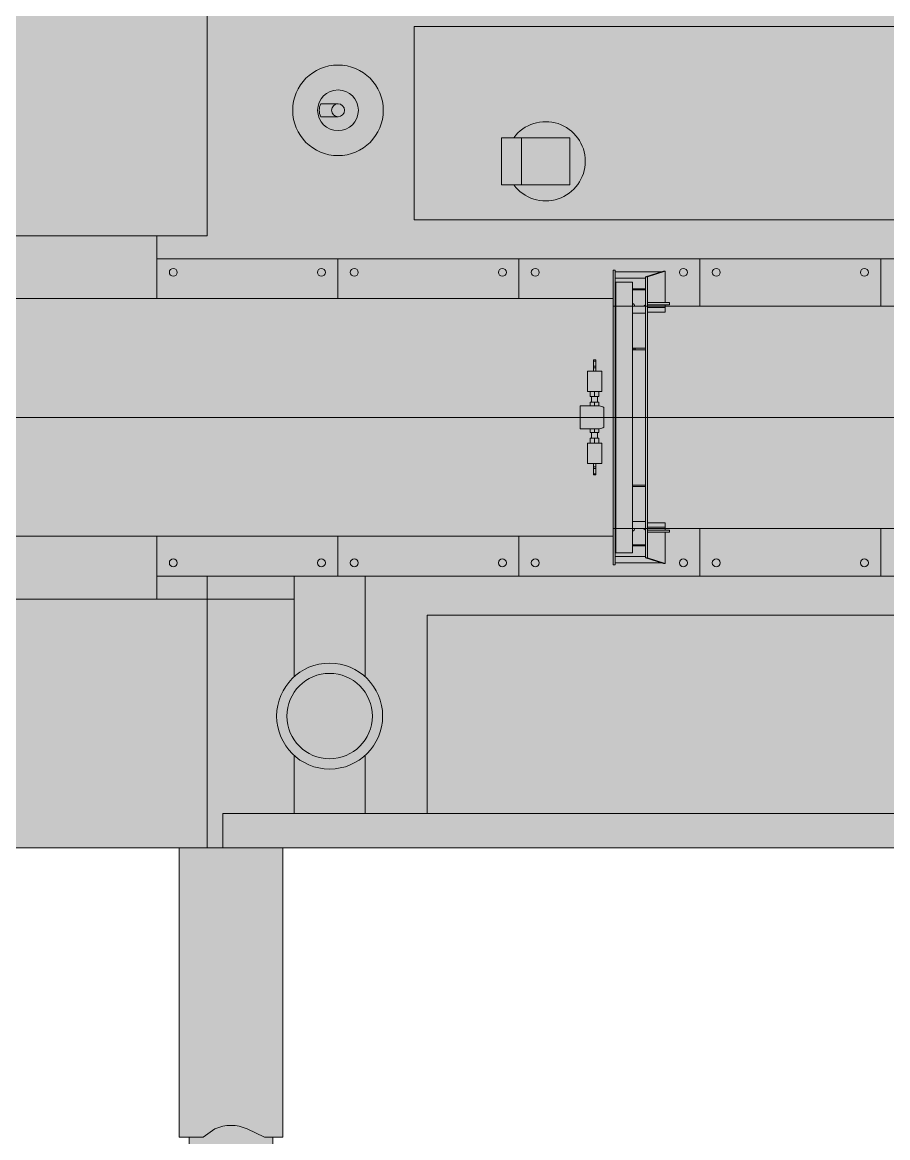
# Model space of a CAD drawing. Header units: millimetres. Extents: x -5368 to 16281, y -22441 to 15493.
# Drawn here: x 4490 to 7495, y -20502 to -16628 of the extents above; entities that cross this region are included whole.
import ezdxf

# ---------------------------------------------------------------- set-up
doc = ezdxf.new("R2010")
doc.units = ezdxf.units.MM
doc.set_wipeout_variables(frame=1)
doc.header["$PDMODE"] = 34
doc.header["$PDSIZE"] = 5
doc.layers.add('Техника. Кран GROVE GMK 5220', color=250, linetype='Continuous', lineweight=20)
doc.layers.add('Техника. Кран GROVE GMK 5220 Штрих', color=7, linetype='Continuous', true_color=0xe8e8e8)

# ---------------------------------------------------------------- blocks, each defined once
blk = doc.blocks.new('GMK 5220-20221114.214321')
at = {"color": 0, "linetype": 'ByBlock', "lineweight": -2, "ltscale": 15, "transparency": 16777216}
blk.add_wipeout([(145.00000000000023, 18.875739644970963), (50.62130177514791, 113.25443786982305), (-50.62130177514814, 113.25443786982305), (-145, 18.875739644970963), (-145, -2749.4416175008846), (145.00000000000023, -2749.4416175008846)], dxfattribs=at)
at = {"layer": 'Техника. Кран GROVE GMK 5220 Штрих', "ltscale": 15, "true_color": 0xadadad, "transparency": 16777216}
h = blk.add_hatch(color=253, dxfattribs=at)
h.dxf.hatch_style = 1
h.paths.add_polyline_path([(145, -2749.441617500884), (145, 18.87573964497042), (50.62130177514793, 113.2544378698225), (-50.62130177514793, 113.2544378698225), (-145, 18.87573964497042), (-145, -2749.441617500884)])
at = {"color": 0, "linetype": 'ByBlock', "lineweight": -2, "ltscale": 15, "transparency": 16777216}
blk.add_lwpolyline([(145, -2749.441617500884), (145, 18.87573964497042), (50.62130177514793, 113.2544378698225), (-50.62130177514793, 113.2544378698225), (-145, 18.87573964497042), (-145, -2749.441617500884)], close=True, dxfattribs=at)
blk = doc.blocks.new('GMK 5220-20221114.220117')
at = {"color": 0, "linetype": 'ByBlock', "lineweight": -2, "transparency": 16777216}
blk.add_wipeout([(-7990.274600000003, 1375.684500000003), (-7990.274600000003, 1370.0000000000018), (-9050.274299999988, 1370.0000000000018), (-9266.055399999983, 1362.4213000000036), (-9266.055399999983, 1362.4213000000036), (-9279.333880071095, 1358.494114727484), (-9290.312367144594, 1350.055297349396), (-9297.52251962198, 1338.2335158247479), (-9300, 1324.609900000003), (-9300, -1324.5767360674508), (-9300, -1324.5767360674508), (-9297.531615311513, -1338.2104565807522), (-9290.323692488211, -1350.0433390097487), (-9279.341420759916, -1358.4908810008274), (-9266.055399999983, -1362.421899999992), (-9266.055399999983, -1362.421899999994), (-9190.275064885936, -1369.9999027461236), (-9050.27409999998, -1369.9997000000012), (-7990.274299999989, -1369.9997000000012), (-7954.431099999986, -1369.9997000000012), (-7954.431099999986, -1374.315499999997), (-7700.27429999999, -1374.315499999997), (-7579.589799999986, -1495), (4010.000000000002, -1495), (4010.000000000002, 1495), (-7578.587499999992, 1495), (-7697.902999999991, 1375.684500000003)], dxfattribs=at)
at = {"layer": 'Техника. Кран GROVE GMK 5220 Штрих', "ltscale": 15, "true_color": 0xadadad, "transparency": 16777216}
h = blk.add_hatch(color=253, dxfattribs=at)
h.dxf.hatch_style = 1
edge = h.paths.add_edge_path()
edge.add_line((-7697.902999999991, 1375.684500000003), (-7990.274600000004, 1375.684500000003))
edge.add_line((-7990.274600000004, 1375.684500000003), (-7990.274600000004, 1370))
edge.add_line((-7990.274600000004, 1370), (-9050.27429999999, 1370))
edge.add_line((-9050.27429999999, 1370), (-9266.055399999983, 1362.421300000002))
edge.add_arc((-9262.137307135039, 1324.761572652587), 37.86299665345996, 95.93964551695852, 180.2295176523345)
edge.add_line((-9300, 1324.609900000003), (-9300, -1324.576736067451))
edge.add_arc((-9262.137286367146, -1324.762003647508), 37.8631669002969, 179.7196459344161, 264.0603496896938)
edge.add_line((-9266.055399999983, -1362.421899999994), (-9190.275064885936, -1369.999902746124))
edge.add_line((-9190.275064885936, -1369.999902746124), (-9050.27409999998, -1369.9997))
edge.add_line((-9050.27409999998, -1369.9997), (-7990.27429999999, -1369.9997))
edge.add_line((-7990.27429999999, -1369.9997), (-7954.431099999987, -1369.9997))
edge.add_line((-7954.431099999987, -1369.9997), (-7954.431099999987, -1374.315499999997))
edge.add_line((-7954.431099999987, -1374.315499999997), (-7700.27429999999, -1374.315499999997))
edge.add_line((-7700.27429999999, -1374.315499999997), (-7579.589799999987, -1495))
edge.add_line((-7579.589799999987, -1495), (4010, -1495))
edge.add_line((4010, -1495), (4010, 1495))
edge.add_line((4010, 1495), (-7578.587499999994, 1495))
edge.add_line((-7578.587499999994, 1495), (-7697.902999999991, 1375.684500000003))
h.paths.add_polyline_path([(-5186.091699999992, 1495), (-7578.587499999994, 1495), (-7697.902999999991, 1375.684500000003), (-5186.09169999999, 1375.684500000003)], flags=16)
h.paths.add_polyline_path([(-5186.09169999999, -1495), (-7579.589799999987, -1495), (-7700.27429999999, -1374.315499999997), (-5186.09169999999, -1374.315499999997)], flags=17)
edge = h.paths.add_edge_path(flags=17)
edge.add_line((-7954.431099999987, -1369.9997), (-7954.431099999987, -1361.999899999995))
edge.add_line((-7954.431099999987, -1361.999899999995), (-7857.141999999993, -1361.999899999995))
edge.add_line((-7857.141999999993, -1361.999899999995), (-7734.489974216209, -1349.724318219334))
edge.add_arc((-7738.274001041295, -1311.913494103718), 37.99970104244343, 275.7150106783071, 360.0004434482786)
edge.add_line((-7700.27429999999, -1311.913199999995), (-7700.273816000961, 1312.389472202889))
edge.add_arc((-7738.274099999978, 1312.389200000012), 38.0002839999915, 0.0004104199853870557, 82.98398799912731)
edge.add_line((-7733.632490037358, 1350.104939964051), (-7895.274600000004, 1370))
edge.add_line((-7895.274600000004, 1370), (-9050.27429999999, 1370))
edge.add_line((-9050.27429999999, 1370), (-9266.055399999983, 1362.421300000002))
edge.add_arc((-9262.137307135039, 1324.761572652587), 37.86299665345996, 95.93964551695852, 180.2295176523345)
edge.add_line((-9300, 1324.609900000003), (-9300, -1324.576736067451))
edge.add_arc((-9262.137286367146, -1324.762003647508), 37.8631669002969, 179.7196459344161, 264.0603496896938)
edge.add_line((-9266.055399999983, -1362.421899999994), (-9190.275064885936, -1369.999902746124))
edge.add_line((-9190.275064885936, -1369.999902746124), (-9050.27409999998, -1369.9997))
edge.add_line((-9050.27409999998, -1369.9997), (-7990.27429999999, -1369.9997))
edge.add_line((-7990.27429999999, -1369.9997), (-7954.431099999987, -1369.9997))
at = {"layer": 'Техника. Кран GROVE GMK 5220 Штрих', "ltscale": 15, "transparency": 16777216}
h = blk.add_hatch(color=256, dxfattribs=at)
h.dxf.hatch_style = 1
h.paths.add_polyline_path([(-5186.091699999992, 1495), (-7578.587499999994, 1495), (-7697.902999999991, 1375.684500000003), (-5186.09169999999, 1375.684500000003)])
h.paths.add_polyline_path([(-5186.09169999999, -1495), (-7579.589799999987, -1495), (-7700.27429999999, -1374.315499999997), (-5186.09169999999, -1374.315499999997)])
at = {"color": 0, "linetype": 'ByBlock', "lineweight": -2, "ltscale": 15, "transparency": 16777216}
for p, q in [((-5131.996912644943, 551.729346879576), (-5131.996912644943, 1495)), ((-5680.514929478319, 1375.684500000003), (-5680.514929478319, 1173.901557250436)), ((-5433.830747407075, 1375.684500000003), (-5433.830747407075, 1173.901557250436)), ((-5680.514929478319, 900.7100750957543), (-5680.514929478319, 551.0448076095709)), ((-5433.830747407075, 900.7100750957543), (-5433.830747407075, 551.0448076095709)), ((-1610.980261799821, 631.4345950014758), (-5433.830747407075, 631.4345950014758)), ((-4957.31512286482, 631.4345950014758), (-4957.31512286482, -630.0655950014698)), ((-6842.636990988627, -550.36034687957), (-6842.636990988627, 551.729346879576)), ((-6214.196368280682, -550.36034687957), (-6214.196368280682, 551.729346879576)), ((-5585.755745572766, -550.36034687957), (-5585.755745572766, 551.729346879576)), ((-7471.077613696572, 0.6845000000030268), (-4957.31512286482, 0.6845000000030268)), ((-1610.980261799821, -630.0655950014698), (-5131.996912644943, -630.0655950014698)), ((-5131.996912644943, -630.0655950014698), (-5131.996912644972, -1495)), ((-5586.27268974515, -1043.859777891856), (-5526.691552859062, -1043.859777891856)), ((-5586.27268974515, -1089.08479446674), (-5526.691552859062, -1089.08479446674))]:
    blk.add_line(p, q, dxfattribs=at)
blk.add_lwpolyline([(-7697.902999999991, 1375.684500000003), (-7990.274600000004, 1375.684500000003), (-7990.274600000004, 1370), (-9050.27429999999, 1370), (-9266.055399999983, 1362.421300000002, 0.3853159176651961), (-9300, 1324.609900000003), (-9300, -1324.576736067451, 0.3855706637299563), (-9266.055399999983, -1362.421899999994), (-9190.275064885936, -1369.999902746124), (-9050.27409999998, -1369.9997), (-7990.27429999999, -1369.9997), (-7954.431099999987, -1369.9997), (-7954.431099999987, -1374.315499999997), (-7700.27429999999, -1374.315499999997), (-7579.589799999987, -1495), (4010, -1495), (4010, 1495), (-7578.587499999994, 1495)], format="xyb", close=True, dxfattribs=at)
for points in [[(-5186.091699999992, 1495), (-7578.587499999994, 1495), (-7697.902999999991, 1375.684500000003), (-5186.09169999999, 1375.684500000003)], [(-7624.127849061333, 1375.684500000003), (-5895.616419052531, 1375.684500000003), (-5895.616419052531, 686.5603358102962), (-7624.127849061333, 686.5603358102962)], [(-7471.077613696572, 551.729346879576), (-7700.27429999999, 551.729346879576), (-7700.27429999999, -550.36034687957), (-7471.077613696572, -550.36034687957)], [(-7471.077613696572, 551.729346879576), (-4957.31512286482, 551.729346879576), (-4957.31512286482, -550.36034687957), (-7471.077613696572, -550.36034687957)], [(-7624.127849061333, -1357.901269266069), (-5850.472430372261, -1357.901269266069), (-5850.472430372261, -686.5604143502933), (-7624.127849061333, -686.5604143502933)], [(-6391.243998519465, -807.5724371837205), (-6223.572680914105, -807.5724371837205), (-6223.572680914105, -971.2945838825981), (-6391.243998519465, -971.2945838825981)], [(-6223.572680914105, -807.5724371837205), (-6154.160424448317, -807.5724371837205), (-6154.160424448317, -971.2945838825981), (-6223.572680914105, -971.2945838825981)]]:
    blk.add_lwpolyline(points, close=True, dxfattribs=at)
blk.add_lwpolyline([(-5526.691552859062, -1043.859777891856, -0.2422941524628674), (-5526.691552859062, -1089.08479446674)], format="xyb", dxfattribs=at)
for centre, radius in [((-5557.172838442697, 1037.305816173095), 184.042570894635), ((-5557.172838442697, 1037.305816173095), 148.3061731752387), ((-7414.098744645569, 505.0968583135182), 13.68762560210598), ((-6899.61586003963, 505.0968583135182), 13.68762560210598), ((-6785.658121937653, 505.0968583135182), 13.68762560210598), ((-6271.175237331685, 505.0968583135182), 13.68762560210598), ((-6157.217499229708, 505.0968583135182), 13.68762560210598), ((-5642.73461462374, 505.0968583135182), 13.68762560210598), ((-5528.776876521762, 505.0968583135182), 13.68762560210598), ((-5014.293991915794, 505.0968583135182), 13.68762560210598), ((-7414.098744645569, 47.31698856605362), 13.68762560210598), ((-6899.61586003963, 47.31698856605362), 13.68762560210598), ((-6785.658121937653, 47.31698856605362), 13.68762560210598), ((-6271.175237331685, 47.31698856605362), 13.68762560210598), ((-6157.217499229708, 47.31698856605362), 13.68762560210598), ((-5642.73461462374, 47.31698856605362), 13.68762560210598), ((-5528.776876521762, 47.31698856605362), 13.68762560210598), ((-5014.293991915794, 47.31698856605362), 13.68762560210598), ((-7414.098744645569, -45.94798856604757), 13.68762560210598), ((-6899.61586003963, -45.94798856604757), 13.68762560210598), ((-6785.658121937653, -45.94798856604757), 13.68762560210598), ((-6271.175237331685, -45.94798856604757), 13.68762560210598), ((-6157.217499229708, -45.94798856604757), 13.68762560210598), ((-5642.73461462374, -45.94798856604757), 13.68762560210598), ((-5528.776876521762, -45.94798856604757), 13.68762560210598), ((-5014.293991915794, -45.94798856604757), 13.68762560210598), ((-7414.098744645569, -503.7278583135121), 13.68762560210598), ((-6899.61586003963, -503.7278583135121), 13.68762560210598), ((-6785.658121937653, -503.7278583135121), 13.68762560210598), ((-6271.175237331685, -503.7278583135121), 13.68762560210598), ((-6157.217499229708, -503.7278583135121), 13.68762560210598), ((-5642.73461462374, -503.7278583135121), 13.68762560210598), ((-5528.776876521762, -503.7278583135121), 13.68762560210598), ((-5014.293991915794, -503.7278583135121), 13.68762560210598), ((-5586.27268974515, -1066.472286179298), 157.3487065602749), ((-5586.27268974515, -1066.472286179298), 70.64594820553611), ((-5586.27268974515, -1066.472286179298), 22.61250828743869)]:
    blk.add_circle(centre, radius, dxfattribs=at)
blk.add_arc((-6307.408339716785, -889.4335105331775), 137.6263739365636, 36.49884514014018, 323.5011548598598, dxfattribs=at)
blk.add_point((-5370.809845572745, 0.6845000000030268), dxfattribs=at)
blk.add_point((-5370.809845572745, 0.6845000000030268), dxfattribs=at)
blk = doc.blocks.new('GMK 5220-20250406.195247')
at = {"layer": 'Техника. Кран GROVE GMK 5220 Штрих', "ltscale": 15, "transparency": 16777216}
h = blk.add_hatch(color=256, dxfattribs=at)
h.dxf.hatch_style = 1
edge = h.paths.add_edge_path()
edge.add_line((41.01749999999811, 0), (41.01749999999811, 40))
edge.add_line((41.01749999999811, 40), (6.673099999996339, 40))
edge.add_line((6.673099999996339, 40), (6.673099999996339, 53.00341900000058))
edge.add_line((6.673099999996339, 53.00341900000058), (1.657999999999561, 53.00341900000058))
edge.add_line((1.657999999999561, 53.00341900000058), (1.657999999999447, 72))
edge.add_line((1.657999999999447, 72), (6.673099999996225, 72))
edge.add_line((6.673099999996225, 72), (6.673099999996339, 90))
edge.add_line((6.673099999996339, 90), (16.65799999999945, 90))
edge.add_line((16.65799999999945, 90), (16.65799999999945, 160))
edge.add_line((16.65799999999945, 160), (-4.392300000003274, 160))
edge.add_line((-4.392300000003274, 160), (-4.392300000003161, 200))
edge.add_line((-4.392300000003161, 200), (-12.48259999999937, 200))
edge.add_line((-12.48259999999937, 200), (-12.48259999999937, 160))
edge.add_line((-12.48259999999937, 160), (-33.34200000000055, 160))
edge.add_line((-33.34200000000055, 160), (-33.34200000000055, 90))
edge.add_line((-33.34200000000055, 90), (-23.32679999999891, 90))
edge.add_line((-23.32679999999891, 90), (-23.32679999999891, 71.99999761773714))
edge.add_line((-23.32679999999891, 71.99999761773714), (-18.34200000000055, 71.99896499999886))
edge.add_line((-18.34200000000055, 71.99896499999886), (-18.34200000000055, 53.00341900000058))
edge.add_line((-18.34200000000055, 53.00341900000058), (-23.35720000000219, 53.00341900000058))
edge.add_line((-23.35720000000219, 53.00341900000058), (-23.35720000000219, 40))
edge.add_line((-23.35720000000219, 40), (-25.98244714561952, 40))
edge.add_line((-25.98244714561952, 40), (-37.63265707850655, 36.11660099938185))
edge.add_arc((-36.06725313487126, 31.42038395595752), 4.950246865126846, 108.4349297444592, 180.0000000000005)
edge.add_line((-41.01749999999811, 31.42038395595748), (-41.01749999999811, 0))
edge.add_line((-41.01749999999811, 0), (-41.01749999999811, -31.42038395595748))
edge.add_arc((-36.06725313487126, -31.42038395595752), 4.95024686512685, 179.9999999999995, 251.5650702555408)
edge.add_line((-37.63265707850655, -36.11660099938185), (-25.98244714561952, -40))
edge.add_line((-25.98244714561952, -40), (-23.35720000000219, -40))
edge.add_line((-23.35720000000219, -40), (-23.35720000000219, -53.00341900000058))
edge.add_line((-23.35720000000219, -53.00341900000058), (-18.34200000000055, -53.00341900000058))
edge.add_line((-18.34200000000055, -53.00341900000058), (-18.34200000000055, -71.99896499999886))
edge.add_line((-18.34200000000055, -71.99896499999886), (-23.32679999999891, -71.99999761773714))
edge.add_line((-23.32679999999891, -71.99999761773714), (-23.32679999999891, -90))
edge.add_line((-23.32679999999891, -90), (-33.34200000000055, -90))
edge.add_line((-33.34200000000055, -90), (-33.34200000000055, -160))
edge.add_line((-33.34200000000055, -160), (-12.48259999999937, -160))
edge.add_line((-12.48259999999937, -160), (-12.48259999999937, -200))
edge.add_line((-12.48259999999937, -200), (-4.392300000003161, -200))
edge.add_line((-4.392300000003161, -200), (-4.392300000003274, -160))
edge.add_line((-4.392300000003274, -160), (16.65799999999945, -160))
edge.add_line((16.65799999999945, -160), (16.65799999999945, -90))
edge.add_line((16.65799999999945, -90), (6.673099999996339, -90))
edge.add_line((6.673099999996339, -90), (6.673099999996225, -72))
edge.add_line((6.673099999996225, -72), (1.657999999999447, -72))
edge.add_line((1.657999999999447, -72), (1.657999999999561, -53.00341900000058))
edge.add_line((1.657999999999561, -53.00341900000058), (6.673099999996339, -53.00341900000058))
edge.add_line((6.673099999996339, -53.00341900000058), (6.673099999996339, -40))
edge.add_line((6.673099999996339, -40), (41.01749999999811, -40))
edge.add_line((41.01749999999811, -40), (41.01749999999811, 0))
at = {"color": 0, "linetype": 'ByBlock', "lineweight": -2, "ltscale": 15, "transparency": 16777216}
for p, q in [((-12.43920000000435, 195.6230999999971), (-4.439200000004348, 195.6230999999971)), ((-12.39800000000469, 177.5452000000005), (-4.39810000000216, 177.5452000000005)), ((-4.392300000003161, 171.9220999999961), (-12.39219999999841, 171.9220999999961)), ((-8.31160000000466, 90.00000000000001), (-8.311600000004432, 72)), ((-8.311600000004546, 40), (-8.311600000004546, 53.00341900000058)), ((-8.311600000004546, -40), (-8.311600000004546, -53.00341900000058)), ((-8.31160000000466, -90.00000000000001), (-8.311600000004432, -72)), ((-12.39800000000469, -177.5452000000005), (-4.39810000000216, -177.5452000000005)), ((-4.392300000003161, -171.9220999999961), (-12.39219999999841, -171.9220999999961)), ((-12.43920000000435, -195.6230999999971), (-4.439200000004348, -195.6230999999971))]:
    blk.add_line(p, q, dxfattribs=at)
blk.add_lwpolyline([(41.01749999999811, 0), (41.01749999999811, 40), (6.673099999996339, 40), (6.673099999996339, 53.00341900000058), (1.657999999999561, 53.00341900000058), (1.657999999999447, 72), (6.673099999996225, 72), (6.673099999996339, 90), (16.65799999999945, 90), (16.65799999999945, 160), (-4.392300000003274, 160), (-4.392300000003161, 200), (-12.48259999999937, 200), (-12.48259999999937, 160), (-33.34200000000055, 160), (-33.34200000000055, 90), (-23.32679999999891, 90), (-23.32679999999891, 71.99999761773714), (-18.34200000000055, 71.99896499999886), (-18.34200000000055, 53.00341900000058), (-23.35720000000219, 53.00341900000058), (-23.35720000000219, 40), (-25.98244714561952, 40), (-37.63265707850655, 36.11660099938185, 0.3228228979760067), (-41.01749999999811, 31.42038395595748), (-41.01749999999811, 0), (-41.01749999999811, -31.42038395595748, 0.3228228979760067), (-37.63265707850655, -36.11660099938185), (-25.98244714561952, -40), (-23.35720000000219, -40), (-23.35720000000219, -53.00341900000058), (-18.34200000000055, -53.00341900000058), (-18.34200000000055, -71.99896499999886), (-23.32679999999891, -71.99999761773714), (-23.32679999999891, -90), (-33.34200000000055, -90), (-33.34200000000055, -160), (-12.48259999999937, -160), (-12.48259999999937, -200), (-4.392300000003161, -200), (-4.392300000003274, -160), (16.65799999999945, -160), (16.65799999999945, -90), (6.673099999996339, -90), (6.673099999996225, -72), (1.657999999999447, -72), (1.657999999999561, -53.00341900000058), (6.673099999996339, -53.00341900000058), (6.673099999996339, -40), (41.01749999999811, -40)], format="xyb", close=True, dxfattribs=at)
at = {"color": 0, "linetype": 'ByBlock', "lineweight": -2, "transparency": 16777216}
for points in [[(-12.48259999999937, 160), (-4.392300000003274, 160)], [(-23.32679999999891, 90), (6.673099999996339, 90)], [(6.673099999996339, 40), (-23.35720000000219, 40)], [(-18.34200000000055, 71.99896499999886), (1.657999999999447, 72)], [(-18.34200000000055, 53.00341900000058), (1.657999999999561, 53.00341900000058)], [(6.673099999996339, -40), (-23.35720000000219, -40)], [(-18.34200000000055, -53.00341900000058), (1.657999999999561, -53.00341900000058)], [(-18.34200000000055, -71.99896499999886), (1.657999999999447, -72)], [(-23.32679999999891, -90), (6.673099999996339, -90)], [(-12.48259999999937, -160), (-4.392300000003274, -160)]]:
    blk.add_lwpolyline(points, dxfattribs=at)
blk = doc.blocks.new('GMK 5220-20230312.202802')
at = {"layer": 'Техника. Кран GROVE GMK 5220 Штрих', "ltscale": 15, "transparency": 16777216}
h = blk.add_hatch(color=256, dxfattribs=at)
h.dxf.hatch_style = 1
h.paths.add_polyline_path([(0, -511.5), (0, 511.5), (-7, 511.5), (-7, 505.5), (-167.4620589828555, 505.5), (-174.4735000000001, 507.7155099999945), (-180.9763999999996, 507.7155099999945), (-180.9763999999996, 398.5), (-195.803899999999, 398.5), (-195.803899999999, 391.5), (-180.9763999999996, 391.5), (-180.9763999999996, 366), (-119.7448999999979, 366), (-119.7448999999979, -366), (-180.9763999999996, -366), (-180.9763999999996, -391.5), (-195.803899999999, -391.5), (-195.803899999999, -398.5), (-180.9763999999996, -398.5), (-180.9763999999996, -507.7155100000018), (-174.4735000000001, -507.7155100000018), (-167.4620589828555, -505.5), (-7, -505.5), (-7, -511.5)])
h.paths.add_polyline_path([(-66.99989999999525, 470.000039999999), (-66.99989999999525, -469.999960000001), (-9.09939999999915, -469.999960000001), (-9.09939999999915, 470.000039999999)], flags=16)
h = blk.add_hatch(color=256, dxfattribs=at)
h.dxf.hatch_style = 1
h.set_gradient(color1=(173, 173, 173), tint=1, name='CYLINDER')
h.paths.add_polyline_path([(-66.99989999999525, 470.000039999999), (-66.99989999999525, 3.999999898951501e-05), (-9.09939999999915, 3.999999898951501e-05), (-9.09939999999915, 470.000039999999)])
h = blk.add_hatch(color=256, dxfattribs=at)
h.dxf.hatch_style = 1
h.set_gradient(color1=(173, 173, 173), tint=1, name='CYLINDER')
h.paths.add_polyline_path([(-66.99989999999525, 3.999999898951501e-05), (-66.99989999999525, -469.999960000001), (-9.09939999999915, -469.999960000001), (-9.09939999999915, 3.999999898951501e-05)])
at = {"color": 0, "linetype": 'ByBlock', "lineweight": -2, "ltscale": 15, "transparency": 16777216}
for p, q in [((-180.9763999999996, 398.5), (-180.9763999999996, 507.7155099999945)), ((-180.9763999999996, 507.7155099999945), (-119.7448999999979, 488.2101999999941)), ((-174.4735000000001, 507.7155099999945), (-180.9763999999996, 507.7155099999945)), ((-174.4735000000001, 507.7155099999945), (-112.7448999999979, 488.2101999999941)), ((-167.5566999999937, 505.5), (-7, 505.5)), ((-7, 511.5), (-7, -511.5)), ((0, 511.5), (-7, 511.5)), ((0, -511.5), (0, 511.5)), ((-112.7448999999979, 488.2101999999941), (-119.7448999999979, 488.2101999999941)), ((-119.7448999999979, -488.2102000000014), (-119.7448999999979, 488.2101999999941)), ((-112.7448999999979, -488.2102000000014), (-112.7448999999979, 488.2101999999941)), ((-112.7448999999979, 483.5), (-7, 483.5)), ((-67.07009999999718, 445.9992999999959), (-112.7589999999982, 445.9992999999959)), ((-112.7556999999942, 442.4637699999948), (-67.07009999999718, 442.4637699999948)), ((-6.947399999997288, 444.000039999999), (-6.973699999995006, 444.000039999999)), ((-195.803899999999, 398.5), (-195.803899999999, 391.5)), ((-119.7448999999979, 398.5), (-195.803899999999, 398.5)), ((-119.7448999999979, 391.5), (-195.803899999999, 391.5)), ((-180.9763999999996, 366), (-180.9763999999996, 391.5)), ((-112.7448999999979, 391.240549999995), (-105.1956999999966, 385.8958499999935)), ((-180.9763999999996, 381.5005599999931), (-119.7448999999979, 381.5005599999931)), ((-112.7448999999979, 361.5), (-67.07009999999718, 361.5)), ((-75.19479999999749, 385.8952299999946), (-105.1947, 385.8952299999946)), ((-76.89170000000013, 240), (-112.7448999999979, 240)), ((-112.7448999999979, 235), (-76.89170000000013, 235)), ((-76.89170000000013, 235), (-76.89170000000013, 240)), ((-76.89170000000013, 240), (-71.9004999999961, 240)), ((-71.9004999999961, 235), (-76.89170000000013, 235)), ((-71.9004999999961, 235), (-71.9004999999961, 240)), ((-71.89919999999984, 240), (-67.07009999999718, 240)), ((-67.07009999999718, 235), (-71.89919999999984, 235)), ((-66.99989999999525, -235), (-112.7448999999979, -235)), ((-112.7448999999979, -240), (-66.99989999999525, -240)), ((-180.9763999999996, -366), (-180.9763999999996, -391.5)), ((-180.9763999999996, -381.5005600000004), (-119.7448999999979, -381.5005600000004)), ((-67.07009999999718, -361.5), (-112.7448999999979, -361.5)), ((-112.7448999999979, -391.2405500000023), (-105.1956999999966, -385.8958500000008)), ((-105.1947, -385.8951400000005), (-75.19479999999749, -385.8951400000005)), ((-195.803899999999, -398.5), (-195.803899999999, -391.5)), ((-119.7448999999979, -391.5), (-195.803899999999, -391.5)), ((-119.7448999999979, -398.5), (-195.803899999999, -398.5)), ((-180.9763999999996, -398.5), (-180.9763999999996, -507.7155100000018)), ((-112.7589999999982, -445.9992200000052), (-67.07009999999718, -445.9992200000052)), ((-67.07009999999718, -442.4636800000007), (-112.7556999999942, -442.4636800000007)), ((-180.9763999999996, -507.7155100000018), (-119.7448999999979, -488.2102000000014)), ((-174.4735000000001, -507.7155100000018), (-112.7448999999979, -488.2102000000014)), ((-112.7448999999979, -488.2102000000014), (-119.7448999999979, -488.2102000000014)), ((-7, -483.5), (-112.7448999999979, -483.5)), ((-174.4735000000001, -507.7155100000018), (-180.9763999999996, -507.7155100000018)), ((-7, -505.5), (-167.5567999999985, -505.5)), ((-7, -511.5), (0, -511.5))]:
    blk.add_line(p, q, dxfattribs=at)
blk.add_lwpolyline([(0, -511.5), (0, 511.5), (-7, 511.5), (-7, 505.5), (-167.4620589828555, 505.5), (-174.4735000000001, 507.7155099999945), (-180.9763999999996, 507.7155099999945), (-180.9763999999996, 398.5), (-195.803899999999, 398.5), (-195.803899999999, 391.5), (-180.9763999999996, 391.5), (-180.9763999999996, 366), (-119.7448999999979, 366), (-119.7448999999979, -366), (-180.9763999999996, -366), (-180.9763999999996, -391.5), (-195.803899999999, -391.5), (-195.803899999999, -398.5), (-180.9763999999996, -398.5), (-180.9763999999996, -507.7155100000018), (-174.4735000000001, -507.7155100000018), (-167.4620589828555, -505.5), (-7, -505.5), (-7, -511.5), (0, -511.5)], dxfattribs=at)
blk.add_lwpolyline([(-66.99989999999525, 470.000039999999), (-66.99989999999525, -469.999960000001), (-9.09939999999915, -469.999960000001), (-9.09939999999915, 470.000039999999)], close=True, dxfattribs=at)
at = {"color": 0, "linetype": 'ByBlock', "lineweight": -2, "transparency": 16777216}
for points in [[(-75.19479999999749, 385.8952299999946, -0.3082065903808857), (-67.07009999999718, 395.316009999995)], [(-75.19479999999749, -385.8952300000019, 0.3082065903808857), (-67.07009999999718, -395.3160100000023)]]:
    blk.add_lwpolyline(points, format="xyb", dxfattribs=at)
blk.add_blockref('GMK 5220-20250406.195247', (72.9483000000073, 0), dxfattribs=at)
blk = doc.blocks.new('GMK 5220-20230312.115205')
at = {"color": 0, "linetype": 'ByBlock', "lineweight": -2, "ltscale": 15, "transparency": 16777216}
blk.add_wipeout([(-55.8990825688071, -28.70021634940349), (-55.8990825688071, -28.70021634940349), (-33.65362957043726, -36.86734234225287), (-10.297786120791443, -40.87567152551537), (13.397829398707472, -40.592950394662694), (36.6513879388192, -36.02850724052405), (55.899082568807444, -28.700216348679987), (97.43119266055055, 0), (180, 0), (180, -1830.6684141546527), (-179.9999999999999, -1830.6684141546527), (-179.9999999999999, 0), (-116.42201834862362, 0)], dxfattribs=at)
at = {"layer": 'Техника. Кран GROVE GMK 5220 Штрих', "ltscale": 15, "true_color": 0xadadad, "transparency": 16777216}
h = blk.add_hatch(color=253, dxfattribs=at)
h.dxf.hatch_style = 1
edge = h.paths.add_edge_path()
edge.add_line((-116.4220183486238, -1.188017024205775e-09), (-55.89908256880734, -28.70021634940379))
edge.add_arc((-7.632904517556125e-10, 89.17715590118304), 130.4598877841478, 244.6290441770038, 295.3709558237383)
edge.add_line((55.89908256880734, -28.70021634867986), (97.43119266055045, 0))
edge.add_line((97.43119266055045, 0), (180, 0))
edge.add_line((180, 0), (180, -1830.668414154653))
edge.add_line((180, -1830.668414154653), (-180, -1830.668414154653))
edge.add_line((-180, -1830.668414154653), (-180, 0))
edge.add_line((-180, 0), (-116.4220183486238, 0))
at = {"color": 0, "linetype": 'ByBlock', "lineweight": -2, "ltscale": 15, "transparency": 16777216}
blk.add_lwpolyline([(-116.4220183486238, -1.188017024205775e-09), (-55.89908256880734, -28.70021634940379, 0.2250934175607409), (55.89908256880734, -28.70021634867986), (97.43119266055045, 0), (180, 0), (180, -1830.668414154653), (-180, -1830.668414154653), (-180, 0), (-116.4220183486238, 0)], format="xyb", dxfattribs=at)
blk = doc.blocks.new('*U67')
at = {"color": 0, "linetype": 'ByBlock', "lineweight": -2, "ltscale": 15, "transparency": 16777216}
blk.add_blockref('GMK 5220-20221114.214321', (-5215, 4050), dxfattribs=at)
at = {"color": 0, "linetype": 'ByBlock', "lineweight": -2, "ltscale": 15, "transparency": 16777216, "xscale": -1, "rotation": 180}
blk.add_blockref('GMK 5220-20221114.214321', (-4885, -4050), dxfattribs=at)
at = {"color": 0, "linetype": 'ByBlock', "lineweight": -2, "ltscale": 15, "transparency": 16777216}
blk.add_blockref('GMK 5220-20230312.115205', (-5215, 2500), dxfattribs=at)
at = {"color": 0, "linetype": 'ByBlock', "lineweight": -2, "ltscale": 15, "transparency": 16777216, "xscale": -1, "rotation": 180}
blk.add_blockref('GMK 5220-20230312.115205', (-4885, -2500), dxfattribs=at)
at = {"color": 0, "linetype": 'ByBlock', "lineweight": -2, "ltscale": 15, "transparency": 16777216}
blk.add_blockref('GMK 5220-20221114.220117', (0, 0), dxfattribs=at)
blk.add_wipeout([(-15703.323, -313.49999999999636), (3.637978807091713e-12, -313.49999999999636), (3.637978807091713e-12, 313.5), (-15703.323, 313.5)], dxfattribs=at)
at = {"layer": 'Техника. Кран GROVE GMK 5220 Штрих', "ltscale": 15, "true_color": 0xadadad, "transparency": 16777216}
h = blk.add_hatch(color=253, dxfattribs=at)
h.dxf.hatch_style = 1
h.paths.add_polyline_path([(-15703.323, 313.4999999999818), (-15703.323, -313.5000000000182), (0, -313.5), (0, 313.5000000000001)])
at = {"color": 0, "linetype": 'ByBlock', "lineweight": -2, "ltscale": 15, "transparency": 16777216}
blk.add_lwpolyline([(-15703.323, 313.4999999999818), (-15703.323, -313.5000000000182), (0, -313.5), (0, 313.5000000000001)], close=True, dxfattribs=at)
blk.add_wipeout([(-13354.16666666666, -336.5), (9.094947017729282e-12, -336.5), (9.094947017729282e-12, 336.5), (-13354.16666666666, 336.5)], dxfattribs=at)
at = {"layer": 'Техника. Кран GROVE GMK 5220 Штрих', "ltscale": 15, "true_color": 0xadadad, "transparency": 16777216}
h = blk.add_hatch(color=253, dxfattribs=at)
h.dxf.hatch_style = 1
h.paths.add_polyline_path([(-13354.16666666667, 336.4999999999998), (-13354.16666666667, -336.5000000000002), (0, -336.5), (0, 336.5)])
at = {"color": 0, "linetype": 'ByBlock', "lineweight": -2, "ltscale": 15, "transparency": 16777216}
blk.add_lwpolyline([(-13354.16666666667, 336.4999999999998), (-13354.16666666667, -336.5000000000002), (0, -336.5), (0, 336.5)], close=True, dxfattribs=at)
blk.add_wipeout([(-11083.33333333333, -360.5000000000018), (-9.094947017729282e-13, -360.5000000000018), (-9.094947017729282e-13, 360.5), (-11083.33333333333, 360.5)], dxfattribs=at)
at = {"layer": 'Техника. Кран GROVE GMK 5220 Штрих', "ltscale": 15, "true_color": 0xadadad, "transparency": 16777216}
h = blk.add_hatch(color=253, dxfattribs=at)
h.dxf.hatch_style = 1
h.paths.add_polyline_path([(-11083.33333333333, 360.4999999999998), (-11083.33333333333, -360.5000000000002), (0, -360.5), (0, 360.5)])
at = {"color": 0, "linetype": 'ByBlock', "lineweight": -2, "ltscale": 15, "transparency": 16777216}
blk.add_lwpolyline([(-11083.33333333333, 360.4999999999998), (-11083.33333333333, -360.5000000000002), (0, -360.5), (0, 360.5)], close=True, dxfattribs=at)
blk.add_wipeout([(-8812.5, -386), (0, -386), (0, 386), (-8812.5, 386.0000000000018)], dxfattribs=at)
at = {"layer": 'Техника. Кран GROVE GMK 5220 Штрих', "ltscale": 15, "true_color": 0xadadad, "transparency": 16777216}
h = blk.add_hatch(color=253, dxfattribs=at)
h.dxf.hatch_style = 1
h.paths.add_polyline_path([(-8812.5, 386.0000000000009), (-8812.5, -385.9999999999991), (0, -386), (0, 386)])
at = {"color": 0, "linetype": 'ByBlock', "lineweight": -2, "ltscale": 15, "transparency": 16777216}
blk.add_lwpolyline([(-8812.5, 386.0000000000009), (-8812.5, -385.9999999999991), (0, -386), (0, 386)], close=True, dxfattribs=at)
blk.add_wipeout([(-6541.666666666666, -413), (0, -413), (0, 413), (-6541.666666666666, 413)], dxfattribs=at)
at = {"layer": 'Техника. Кран GROVE GMK 5220 Штрих', "ltscale": 15, "true_color": 0xadadad, "transparency": 16777216}
h = blk.add_hatch(color=253, dxfattribs=at)
h.dxf.hatch_style = 1
h.paths.add_polyline_path([(-6541.666666666666, 413.0000000000002), (-6541.666666666666, -412.9999999999998), (0, -413), (0, 413)])
at = {"color": 0, "linetype": 'ByBlock', "lineweight": -2, "ltscale": 15, "transparency": 16777216}
blk.add_lwpolyline([(-6541.666666666666, 413.0000000000002), (-6541.666666666666, -412.9999999999998), (0, -413), (0, 413)], close=True, dxfattribs=at)
at = {"color": 0, "linetype": 'ByBlock', "lineweight": 5, "ltscale": 15, "transparency": 16777216}
blk.add_lwpolyline([(0, 0), (-15998.96733250428, 0)], dxfattribs=at)
at = {"color": 0, "linetype": 'ByBlock', "lineweight": -2, "ltscale": 15, "transparency": 16777216, "xscale": -1, "rotation": 180}
blk.add_blockref('GMK 5220-20230312.202802', (-6541.666666666666, 2.273736754432321e-13), dxfattribs=at)

msp = doc.modelspace()

# ---------------------------------------------------------------- block references
at = {"layer": 'Техника. Кран GROVE GMK 5220', "transparency": 16777216, "rotation": 180}
msp.add_blockref('*U67', (0, -18000), dxfattribs=at)

doc.saveas('drawing.dxf')
